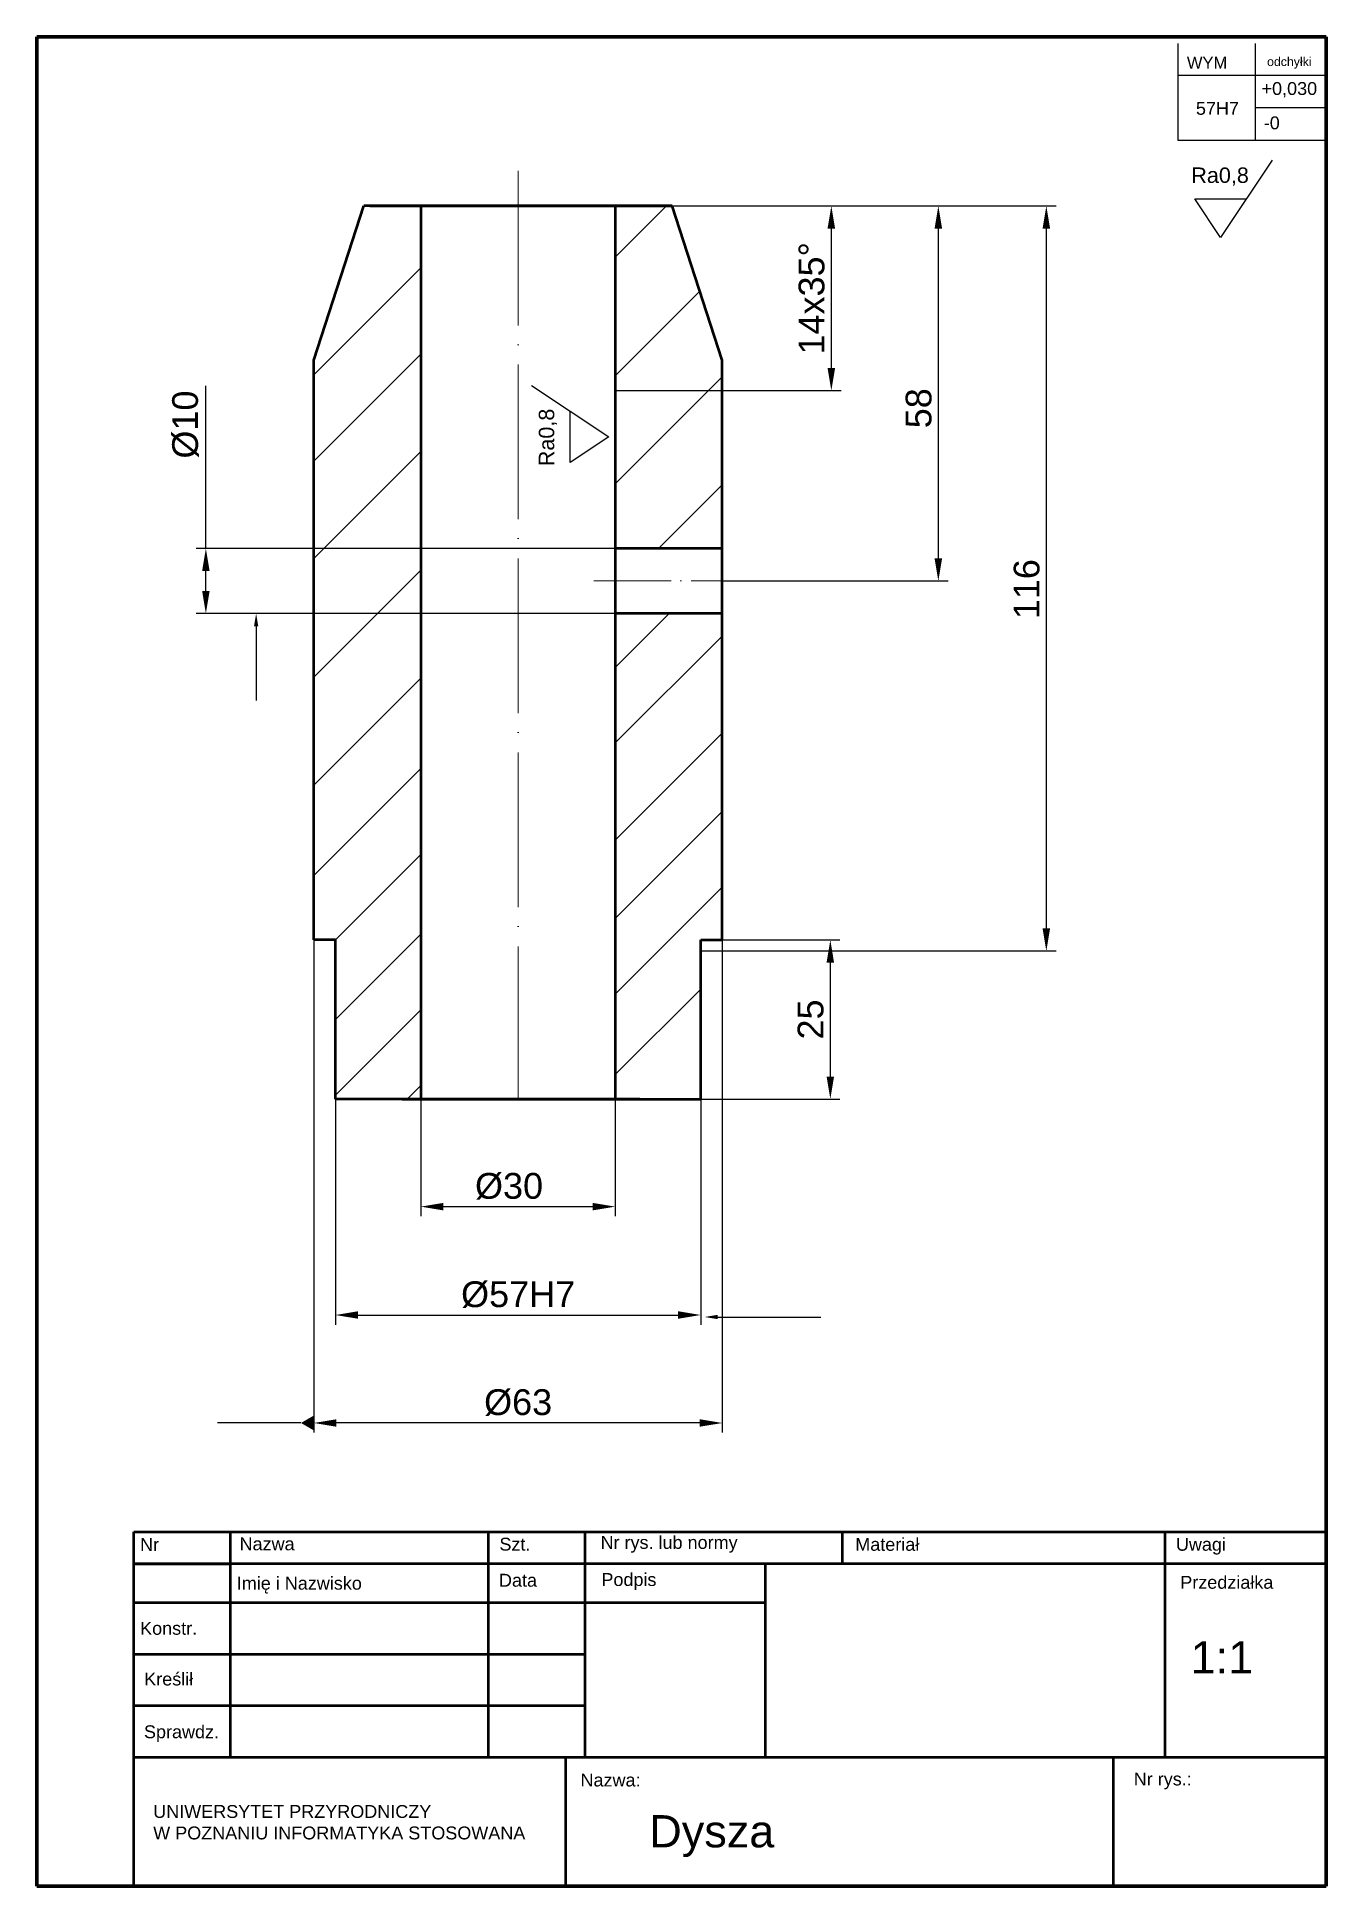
# Model space of a CAD drawing. Header units: millimetres. Extents: x 673 to 873, y 51 to 338.
import ezdxf
from ezdxf import colors
from ezdxf.entities.mleader import LeaderData, LeaderLine
from ezdxf.math import Vec2, Vec3

# ---------------------------------------------------------------- set-up
doc = ezdxf.new("R2010")
doc.units = ezdxf.units.MM
doc.linetypes.add('ACAD_ISO04W100', pattern=[30, 24, -3, 0, -3])
for name, color, linetype, lineweight in [('linia cienka', 7, 'Continuous', 18), ('linia gruba', 7, 'Continuous', 50), ('linia obramowania', 7, 'Continuous', 70), ('linia punktowa', 7, 'ACAD_ISO04W100', 18), ('wymiar cienka', 7, 'Continuous', 15)]:
    doc.layers.add(name, color=color, linetype=linetype, lineweight=lineweight)
doc.styles.get("Standard").update_dxf_attribs({"font": 'arial.ttf'})
doc.dimstyles.new('ISO-25', dxfattribs={"dimtxt": 4, "dimasz": 3.5, "dimexe": 1.5, "dimexo": 0, "dimgap": 1, "dimtad": 1, "dimdec": 0, "dimtxsty": 'Standard', "dimcen": 2.5, "dimadec": 0, "dimazin": 0, "dimtfac": 1, "dimtdec": 0, "dimtmove": 0, "dimatfit": 3, "dimfxl": 1, "dimarcsym": 0})
doc.dimstyles.new('Średnica', dxfattribs={"dimtxt": 4, "dimasz": 3.5, "dimexe": 1.5, "dimexo": 0, "dimgap": 1, "dimtad": 1, "dimdec": 0, "dimtxsty": 'Standard', "dimcen": 2.5, "dimadec": 0, "dimazin": 0, "dimtfac": 1, "dimtdec": 0, "dimtmove": 0, "dimatfit": 3, "dimfxl": 1, "dimarcsym": 0})

# ---------------------------------------------------------------- blocks, each defined once
blk = doc.blocks.new('*D8')
at = {"layer": 'Defpoints', "color": 0, "transparency": 16777216}
for p in [(715.96, 197.84), (779.33, 197.84), (715.96, 122.87)]:
    blk.add_point(p, dxfattribs=at)
at = {"layer": 'wymiar cienka', "color": 0, "lineweight": -2, "transparency": 16777216}
for p, q in [((715.96, 197.84), (715.96, 121.37)), ((779.33, 197.84), (779.33, 121.37)), ((775.83, 122.87), (719.46, 122.87))]:
    blk.add_line(p, q, dxfattribs=at)
at = {"layer": 'wymiar cienka', "color": 0, "transparency": 16777216}
for points in [[(719.46, 123.45), (719.46, 122.29), (715.96, 122.87)], [(775.83, 123.45), (775.83, 122.29), (779.33, 122.87)]]:
    blk.add_solid(points, dxfattribs=at)
at = {"layer": 'wymiar cienka', "color": 0, "transparency": 16777216, "insert": (747.65, 126.03), "char_height": 4, "attachment_point": 5}
blk.add_mtext('%%c63', dxfattribs=at)
blk = doc.blocks.new('*D9')
at = {"layer": 'Defpoints', "color": 0, "transparency": 16777216}
for p in [(719.31, 173.15), (775.98, 173.15), (775.98, 139.63)]:
    blk.add_point(p, dxfattribs=at)
at = {"layer": 'wymiar cienka', "color": 0, "lineweight": -2, "transparency": 16777216}
for p, q in [((719.31, 173.15), (719.31, 138.13)), ((775.98, 173.15), (775.98, 138.13)), ((722.81, 139.63), (772.48, 139.63))]:
    blk.add_line(p, q, dxfattribs=at)
at = {"layer": 'wymiar cienka', "color": 0, "transparency": 16777216}
for points in [[(722.81, 140.21), (722.81, 139.05), (719.31, 139.63)], [(772.48, 140.21), (772.48, 139.05), (775.98, 139.63)]]:
    blk.add_solid(points, dxfattribs=at)
at = {"layer": 'wymiar cienka', "color": 0, "transparency": 16777216, "insert": (747.65, 142.78), "char_height": 4, "attachment_point": 5}
blk.add_mtext('%%c57H7', dxfattribs=at)
blk = doc.blocks.new('*D10')
at = {"layer": 'Defpoints', "color": 0, "transparency": 16777216}
for p in [(771.56, 311.77), (829.61, 311.77), (775.98, 196.13)]:
    blk.add_point(p, dxfattribs=at)
at = {"layer": 'wymiar cienka', "color": 0, "lineweight": -2, "transparency": 16777216}
for p, q in [((771.56, 311.77), (831.11, 311.77)), ((829.61, 199.63), (829.61, 308.27)), ((775.98, 196.13), (831.11, 196.13))]:
    blk.add_line(p, q, dxfattribs=at)
at = {"layer": 'wymiar cienka', "color": 0, "transparency": 16777216}
for points in [[(829.02, 308.27), (830.19, 308.27), (829.61, 311.77)], [(829.02, 199.63), (830.19, 199.63), (829.61, 196.13)]]:
    blk.add_solid(points, dxfattribs=at)
at = {"layer": 'wymiar cienka', "color": 0, "transparency": 16777216, "insert": (826.57, 252.29), "char_height": 4, "attachment_point": 5, "rotation": 90}
blk.add_mtext('116', dxfattribs=at)
blk = doc.blocks.new('*D11')
at = {"layer": 'Defpoints', "color": 0, "transparency": 16777216}
for p in [(779.33, 197.84), (775.98, 173.15), (796.09, 173.15)]:
    blk.add_point(p, dxfattribs=at)
at = {"layer": 'wymiar cienka', "color": 0, "lineweight": -2, "transparency": 16777216}
for p, q in [((779.33, 197.84), (797.59, 197.84)), ((796.09, 194.34), (796.09, 176.65)), ((775.98, 173.15), (797.59, 173.15))]:
    blk.add_line(p, q, dxfattribs=at)
at = {"layer": 'wymiar cienka', "color": 0, "transparency": 16777216}
for points in [[(795.51, 194.34), (796.67, 194.34), (796.09, 197.84)], [(795.51, 176.65), (796.67, 176.65), (796.09, 173.15)]]:
    blk.add_solid(points, dxfattribs=at)
at = {"layer": 'wymiar cienka', "color": 0, "transparency": 16777216, "insert": (793.05, 185.5), "char_height": 4, "attachment_point": 5, "rotation": 90}
blk.add_mtext('25', dxfattribs=at)
blk = doc.blocks.new('*D12')
at = {"layer": 'Defpoints', "color": 0, "transparency": 16777216}
for p in [(771.56, 311.77), (812.85, 311.77), (779.33, 253.56)]:
    blk.add_point(p, dxfattribs=at)
at = {"layer": 'wymiar cienka', "color": 0, "lineweight": -2, "transparency": 16777216}
for p, q in [((771.56, 311.77), (814.35, 311.77)), ((812.85, 257.06), (812.85, 308.27)), ((779.33, 253.56), (814.35, 253.56))]:
    blk.add_line(p, q, dxfattribs=at)
at = {"layer": 'wymiar cienka', "color": 0, "transparency": 16777216}
for points in [[(812.27, 308.27), (813.43, 308.27), (812.85, 311.77)], [(812.27, 257.06), (813.43, 257.06), (812.85, 253.56)]]:
    blk.add_solid(points, dxfattribs=at)
at = {"layer": 'wymiar cienka', "color": 0, "transparency": 16777216, "insert": (809.81, 280.37), "char_height": 4, "attachment_point": 5, "rotation": 90}
blk.add_mtext('58', dxfattribs=at)
blk = doc.blocks.new('*D13')
at = {"layer": 'Defpoints', "color": 0, "transparency": 16777216}
for p in [(732.56, 173.15), (762.73, 173.15), (762.73, 156.45)]:
    blk.add_point(p, dxfattribs=at)
at = {"layer": 'wymiar cienka', "color": 0, "lineweight": -2, "transparency": 16777216}
for p, q in [((732.56, 173.15), (732.56, 154.95)), ((762.73, 173.15), (762.73, 154.95)), ((736.06, 156.45), (759.23, 156.45))]:
    blk.add_line(p, q, dxfattribs=at)
at = {"layer": 'wymiar cienka', "color": 0, "transparency": 16777216}
for points in [[(736.06, 157.03), (736.06, 155.87), (732.56, 156.45)], [(759.23, 157.03), (759.23, 155.87), (762.73, 156.45)]]:
    blk.add_solid(points, dxfattribs=at)
at = {"layer": 'wymiar cienka', "color": 0, "transparency": 16777216, "insert": (746.24, 159.6), "char_height": 4, "attachment_point": 5}
blk.add_mtext('%%c30', dxfattribs=at)
blk = doc.blocks.new('*D14')
at = {"layer": 'Defpoints', "color": 0, "transparency": 16777216}
for p in [(762.73, 311.77), (796.25, 311.77), (762.73, 283.11)]:
    blk.add_point(p, dxfattribs=at)
at = {"layer": 'wymiar cienka', "color": 0, "lineweight": -2, "transparency": 16777216}
for p, q in [((762.73, 311.77), (797.75, 311.77)), ((796.25, 286.61), (796.25, 308.27)), ((762.73, 283.11), (797.75, 283.11))]:
    blk.add_line(p, q, dxfattribs=at)
at = {"layer": 'wymiar cienka', "color": 0, "transparency": 16777216}
for points in [[(795.66, 308.27), (796.83, 308.27), (796.25, 311.77)], [(795.66, 286.61), (796.83, 286.61), (796.25, 283.11)]]:
    blk.add_solid(points, dxfattribs=at)
at = {"layer": 'wymiar cienka', "color": 0, "transparency": 16777216, "insert": (793.2, 297.44), "char_height": 4, "width": 5.337, "attachment_point": 5, "rotation": 90}
blk.add_mtext('14x35%%D', dxfattribs=at)
blk = doc.blocks.new('*D15')
at = {"layer": 'Defpoints', "color": 0, "transparency": 16777216}
for p in [(779.33, 258.59), (699.2, 248.53), (779.33, 248.53)]:
    blk.add_point(p, dxfattribs=at)
at = {"layer": 'wymiar cienka', "color": 0, "lineweight": -2, "transparency": 16777216}
for p, q in [((699.2, 258.59), (699.2, 283.87)), ((779.33, 258.59), (697.7, 258.59)), ((699.2, 252.03), (699.2, 255.09)), ((779.33, 248.53), (697.7, 248.53))]:
    blk.add_line(p, q, dxfattribs=at)
at = {"layer": 'wymiar cienka', "color": 0, "transparency": 16777216}
for points in [[(698.62, 255.09), (699.79, 255.09), (699.2, 258.59)], [(698.62, 252.03), (699.79, 252.03), (699.2, 248.53)]]:
    blk.add_solid(points, dxfattribs=at)
at = {"layer": 'wymiar cienka', "color": 0, "transparency": 16777216, "insert": (696.05, 277.84), "char_height": 4, "attachment_point": 5, "rotation": 90}
blk.add_mtext('%%c10', dxfattribs=at)
blk = doc.blocks.new('_DatumFilled')
at = {"color": 0, "linetype": 'ByBlock'}
blk.add_solid([(0, 0.58), (-1, 0), (0, -0.58)], dxfattribs=at)

msp = doc.modelspace()

# ---------------------------------------------------------------- linework, layer by layer
for p, q in [((850, 337), (850, 322)), ((862, 337), (862, 322)), ((873, 332), (850, 332)), ((873, 327), (862, 327)), ((850, 322), (873, 322)), ((864.65, 318.86), (856.65, 306.86)), ((873, 320), (873, 320)), ((856.65, 306.86), (852.65, 312.86)), ((852.65, 312.86), (860.65, 312.86)), ((749.74, 283.93), (761.74, 275.93)), ((755.74, 271.93), (755.74, 279.93)), ((761.74, 275.93), (755.74, 271.93))]:
    msp.add_line(p, q)
at = {"layer": 'linia cienka'}
for p, q in [((723.73, 311.77), (715.96, 287.86)), ((724.64, 311.77), (771.56, 311.77)), ((771.56, 311.77), (724.64, 311.77)), ((770.66, 311.77), (762.73, 303.84)), ((771.56, 311.77), (779.33, 287.86)), ((732.56, 302.16), (715.96, 285.56)), ((775.86, 298.53), (762.73, 285.4)), ((732.56, 288.75), (715.96, 272.15)), ((715.96, 287.86), (715.96, 220.83)), ((779.33, 287.86), (779.33, 220.83)), ((779.33, 285.24), (762.73, 268.64)), ((732.56, 273.67), (715.96, 257.07)), ((779.33, 268.48), (769.43, 258.59)), ((732.56, 255.24), (715.96, 238.63)), ((771.11, 248.53), (762.73, 240.15)), ((779.33, 245.02), (762.73, 228.42)), ((732.56, 238.48), (715.96, 221.88)), ((779.33, 229.94), (762.73, 213.34)), ((732.56, 224.47), (715.96, 207.86)), ((779.33, 217.76), (762.73, 201.16)), ((732.56, 211.09), (719.31, 197.84)), ((779.33, 206.03), (762.73, 189.43)), ((732.56, 198.73), (719.31, 185.48)), ((715.96, 197.84), (719.31, 197.84)), ((719.31, 197.84), (719.31, 173.15)), ((779.33, 197.84), (775.98, 197.84)), ((775.98, 197.84), (775.98, 173.15)), ((775.98, 190.2), (762.73, 176.95)), ((732.56, 187), (719.31, 173.75)), ((732.56, 175.27), (730.44, 173.15)), ((720.22, 173.15), (771.56, 173.15)), ((775.98, 173.15), (724.64, 173.15)), ((703, 106), (743, 106)), ((743, 106), (758, 106)), ((758, 106), (798, 106)), ((873, 106), (848, 106)), ((873, 106), (873, 101)), ((703, 101), (703, 101)), ((703, 101), (703, 71)), ((798, 101), (786, 101)), ((786, 101), (798, 101)), ((873, 101), (873, 101)), ((688, 87), (688, 95)), ((688, 79), (688, 87)), ((688, 71), (688, 79)), ((688, 51), (688, 71)), ((758, 71), (755, 71)), ((848, 71), (840, 71)), ((873, 51), (688, 51)), ((688, 51), (688, 51)), ((688, 51), (688, 51))]:
    msp.add_line(p, q, dxfattribs=at)
at = {"layer": 'linia gruba'}
for p, q in [((715.96, 287.86), (723.73, 311.77)), ((727.54, 311.77), (723.73, 311.77)), ((771.56, 311.77), (724.64, 311.77)), ((724.64, 311.77), (771.56, 311.77)), ((732.56, 311.77), (732.56, 173.15)), ((762.73, 311.77), (762.73, 173.15)), ((779.33, 287.86), (771.56, 311.77)), ((715.96, 197.84), (715.96, 287.86)), ((779.33, 197.84), (779.33, 287.86)), ((779.33, 258.59), (762.73, 258.59)), ((779.33, 248.53), (762.73, 248.53)), ((719.31, 197.84), (715.96, 197.84)), ((719.31, 173.15), (719.31, 197.84)), ((775.98, 173.15), (775.98, 197.84)), ((775.98, 197.84), (779.33, 197.84)), ((722.51, 173.15), (719.31, 173.15)), ((766.53, 173.15), (720.22, 173.15)), ((729.66, 173.15), (775.98, 173.15)), ((688, 51), (688, 106)), ((688, 106), (873, 106)), ((703, 71), (703, 106)), ((743, 106), (743, 71)), ((758, 106), (758, 71)), ((798, 101), (798, 106)), ((848, 106), (848, 71)), ((873, 101), (688, 101)), ((688, 101), (703, 101)), ((786, 101), (786, 71)), ((688, 95), (758, 95)), ((758, 95), (786, 95)), ((688, 87), (758, 87)), ((688, 79), (758, 79)), ((688, 71), (873, 71)), ((755, 71), (755, 51)), ((840, 71), (840, 51))]:
    msp.add_line(p, q, dxfattribs=at)
at = {"layer": 'linia obramowania'}
for p, q in [((873, 338), (673, 338)), ((673, 338), (673, 51)), ((873, 51), (873, 338)), ((673, 51), (873, 51))]:
    msp.add_line(p, q, dxfattribs=at)
at = {"layer": 'linia punktowa'}
msp.add_line((747.65, 317.24), (747.65, 173.15), dxfattribs=at)
at = {"layer": 'linia punktowa', "ltscale": 0.5}
msp.add_line((759.38, 253.56), (784.52, 253.56), dxfattribs=at)

# ---------------------------------------------------------------- texts
msp.add_text('Ra0,8', height=2.395).set_placement((852.1, 315.35))
msp.add_text('Ra0,8', height=2.395, rotation=90).set_placement((753.25, 271.38))
at = {"attachment_point": 1}
for s, width, gutter_width, heights, insert, char_height in [('WYM', 8.2462, 41.23, [0], (851.42, 334.92), 1.832), ('odchyłki', 5.4692, 30.76, [1.77], (863.86, 334.86), 1.367), ('+0,030', 9, 45, [0], (863, 331), 2), ('57H7', 10, 45, [0], (852.82, 327.92), 2), ('-0', 6, 45, [0], (863.34, 325.67), 2), ('UNIWERSYTET PRZYRODNICZY\\PW POZNANIU INFORMATYKA STOSOWANA ', 61, 10, [0], (691.03, 63.57), 2)]:
    msp.add_mtext_dynamic_manual_height_columns(s, width=width, gutter_width=gutter_width, heights=heights, dxfattribs=dict(at, insert=insert, char_height=char_height))
at = {"layer": 'linia cienka'}
for s, p in [('Nr', (689, 103)), ('Nazwa', (704.43, 103.11)), ('Szt.', (744.75, 103.06)), ('Nr rys. lub normy', (760.44, 103.33)), ('Materiał', (799.96, 103.03)), ('Uwagi', (849.71, 103.04)), ('Imię i Nazwisko', (704, 97)), ('Data', (744.68, 97.46)), ('Podpis', (760.57, 97.57)), ('Przedziałka', (850.39, 97.14)), ('Konstr.', (689, 90)), ('Kreślił', (689.64, 82.13)), ('Sprawdz.', (689.6, 73.94)), ('Nazwa:', (757.33, 66.45)), ('Nr rys.:', (843.17, 66.61))]:
    msp.add_text(s, height=2, dxfattribs=at).set_placement(p)
at = {"layer": 'linia punktowa'}
for s, p in [('1:1', (852, 84)), ('Dysza', (768, 57))]:
    msp.add_text(s, height=5, dxfattribs=at).set_placement(p)

# ---------------------------------------------------------------- dimensions: what is measured, and where the dimension line sits
at = {"layer": 'wymiar cienka'}
dim = msp.add_linear_dim(base=(796.25, 311.77), p1=(762.73, 283.11), p2=(762.73, 311.77), angle=90, text='14x35%%D', dimstyle='ISO-25', dxfattribs=at)
dim.commit()
dim.dimension.update_dxf_attribs({"geometry": '*D14', "text_midpoint": (793.2, 297.44)})
for base, p1, p2, picture, middle in [((829.61, 311.77), (775.98, 196.13), (771.56, 311.77), '*D10', (829.61, 252.29)), ((812.85, 311.77), (779.33, 253.56), (771.56, 311.77), '*D12', (812.85, 280.37)), ((796.09, 173.15), (779.33, 197.84), (775.98, 173.15), '*D11', (796.09, 185.5))]:
    dim = msp.add_linear_dim(base=base, p1=p1, p2=p2, angle=90, dimstyle='ISO-25', dxfattribs=at)
    dim.commit()
    dim.dimension.update_dxf_attribs({"geometry": picture, "text_midpoint": middle, "dimtype": 160})
dim = msp.add_linear_dim(base=(699.2, 248.53), p1=(779.33, 258.59), p2=(779.33, 248.53), angle=90, dimstyle='Średnica', override={"dimpost": '%%c<>'}, dxfattribs=at)
dim.commit()
dim.dimension.update_dxf_attribs({"geometry": '*D15', "text_midpoint": (699.2, 277.84), "dimtype": 160})
for base, p1, p2, picture, middle in [((715.96, 122.87), (779.33, 197.84), (715.96, 197.84), '*D8', (747.65, 122.87)), ((762.73, 156.45), (732.56, 173.15), (762.73, 173.15), '*D13', (746.24, 156.45))]:
    dim = msp.add_linear_dim(base=base, p1=p1, p2=p2, dimstyle='Średnica', override={"dimpost": '%%c<>'}, dxfattribs=at)
    dim.commit()
    dim.dimension.update_dxf_attribs({"geometry": picture, "text_midpoint": middle, "dimtype": 160})
dim = msp.add_linear_dim(base=(775.98, 139.63), p1=(719.31, 173.15), p2=(775.98, 173.15), text='<>H7', dimstyle='Średnica', override={"dimpost": '%%c<>'}, dxfattribs=at)
dim.commit()
dim.dimension.update_dxf_attribs({"geometry": '*D9', "text_midpoint": (747.65, 139.63), "dimtype": 160})

# ---------------------------------------------------------------- leaders
ml = msp.add_multileader_mtext('Standard', dxfattribs=at)
ml.set_content('', color=256)
ml.set_leader_properties()
ml.build(insert=Vec2(0, 0))
ml.multileader.update_dxf_attribs({"dogleg_length": 0, "arrow_head_size": 2})
ctx = ml.context
ctx.base_point, ctx.arrow_head_size, ctx.plane_origin = Vec3(707, 235), 2, Vec3(707, 248.53)
notes = []
notes.append((ctx, [(0, (1, 1, 0), (707, 235), (1, 0), 0, [(0, [(707, 248.53)], 0, [])])]))
ctx.mtext.insert, ctx.mtext.flow_direction = Vec3(709, 237), 5
ml = msp.add_multileader_mtext('Standard', dxfattribs=at)
ml.set_content('', color=256)
ml.set_leader_properties()
ml.build(insert=Vec2(0, 0))
ml.multileader.update_dxf_attribs({"dogleg_length": 20, "arrow_head_size": 2})
ctx = ml.context
ctx.base_point, ctx.arrow_head_size, ctx.plane_origin = Vec3(794.61, 139.32), 2, Vec3(776.59, 139.32)
notes.append((ctx, [(0, (1, 1, 0), (787.61, 139.32), (1, 0), 7, [(0, [(776.59, 139.32)], 0, [])])]))
ctx.mtext.insert, ctx.mtext.flow_direction = Vec3(796.61, 141.32), 5
ml = msp.add_multileader_mtext('Standard', dxfattribs=at)
ml.set_content('', color=256)
ml.set_leader_properties()
ml.set_arrow_properties(name='DATUMFILLED')
ml.build(insert=Vec2(0, 0))
ml.multileader.update_dxf_attribs({"dogleg_length": 20, "arrow_head_size": 2})
ctx = ml.context
ctx.base_point, ctx.arrow_head_size, ctx.plane_origin = Vec3(697, 122.87), 2, Vec3(715.96, 122.87)
ctx.text_align_type = 2
notes.append((ctx, [(0, (1, 1, 0), (709, 122.87), (-1, 0), 8, [(0, [(715.96, 122.87)], 0, [])])]))
ctx.mtext.insert, ctx.mtext.alignment, ctx.mtext.flow_direction = Vec3(699, 124.87), 3, 5
for ctx, leaders in notes:
    for number, flags, end, landing, length, lines in leaders:
        leader = LeaderData()
        leader.index, (leader.has_last_leader_line, leader.has_dogleg_vector, leader.attachment_direction) = number, flags
        leader.last_leader_point, leader.dogleg_vector, leader.dogleg_length = Vec3(end), Vec3(landing), length
        for number, points, colour, breaks in lines:
            line = LeaderLine()
            line.index, line.vertices, line.color, line.breaks = number, Vec3.list(points), colors.encode_raw_color(colour), breaks
            leader.lines.append(line)
        ctx.leaders.append(leader)

doc.saveas('drawing.dxf')
